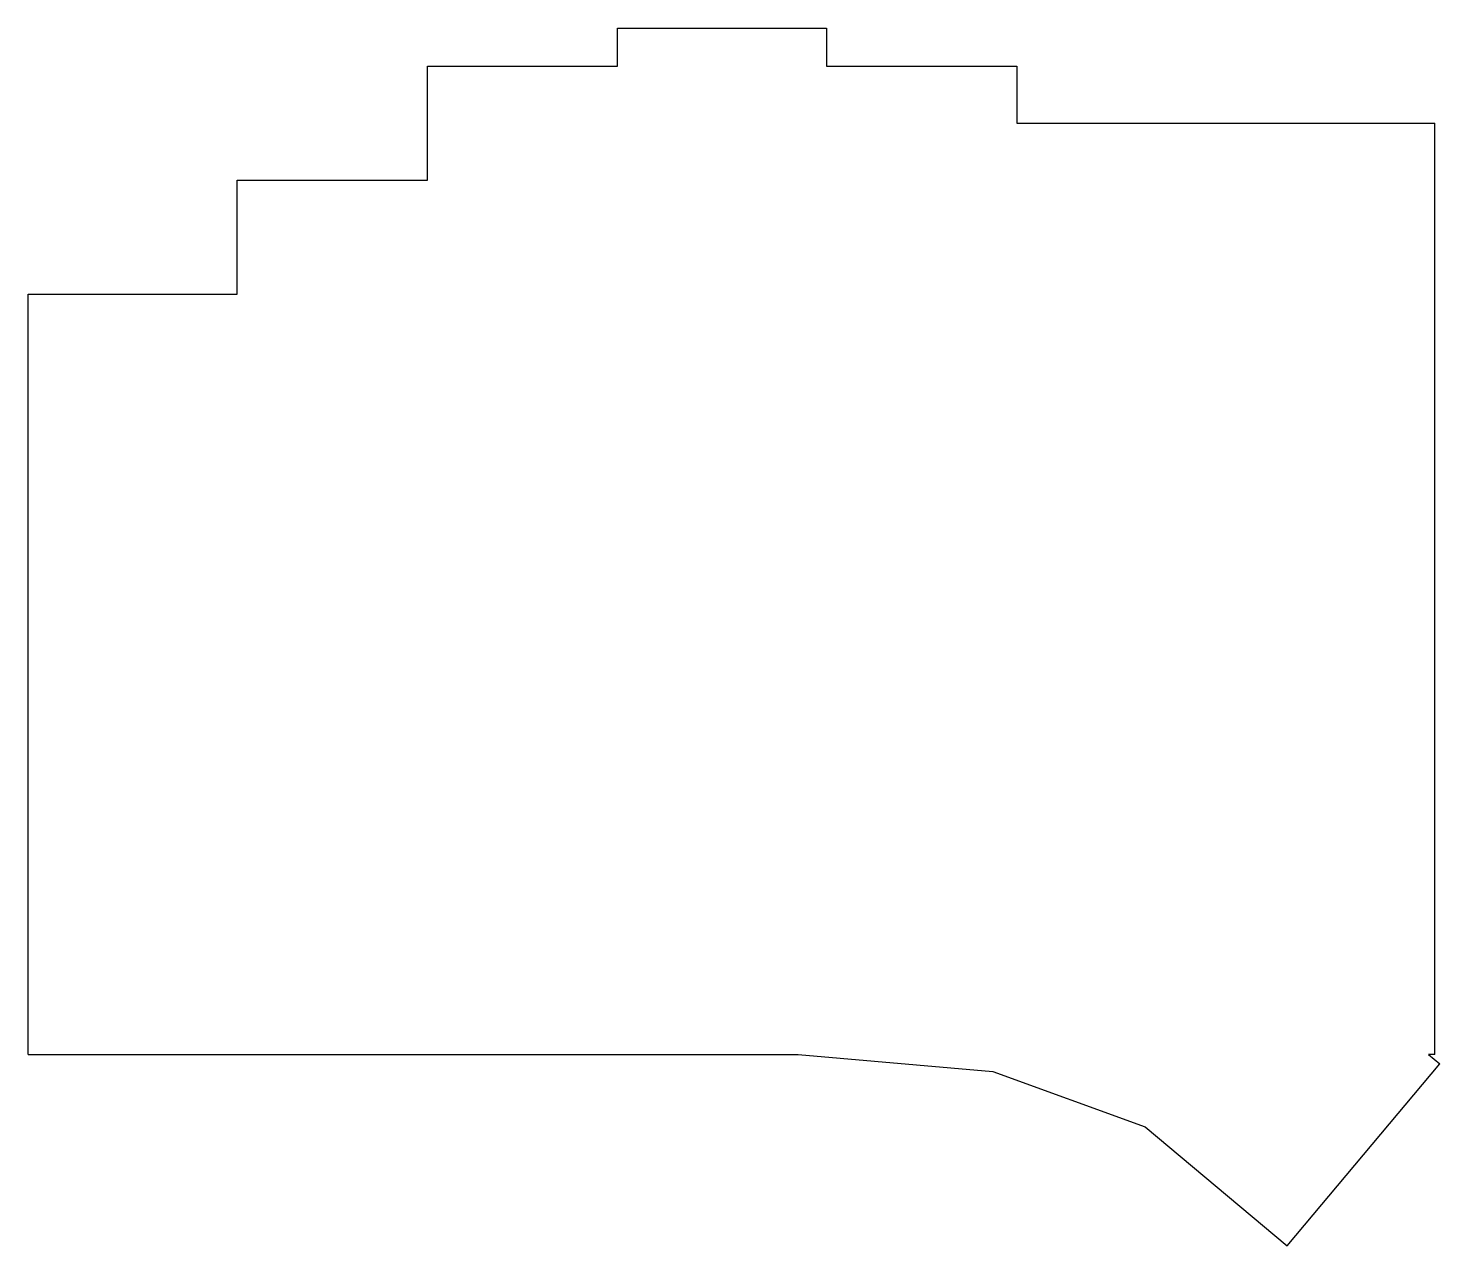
# Model space of a CAD drawing. Header units: millimetres. Extents: x 27 to 176, y -153 to -24.
import ezdxf

# ---------------------------------------------------------------- set-up
doc = ezdxf.new("R2010")
doc.units = ezdxf.units.MM

msp = doc.modelspace()

# ---------------------------------------------------------------- linework, layer by layer
for p, q in [((89, -24.5), (111, -24.5)), ((89, -28.5), (89, -24.5)), ((111, -24.5), (111, -28.5)), ((69, -28.5), (89, -28.5)), ((69, -40.5), (69, -28.5)), ((111, -28.5), (131, -28.5)), ((131, -28.5), (131, -34.5)), ((131, -34.5), (175, -34.5)), ((175, -132.5), (175, -34.5)), ((49, -40.5), (69, -40.5)), ((49, -52.5), (49, -40.5)), ((27, -132.5), (27, -52.5)), ((27, -52.5), (49, -52.5)), ((27, -132.5), (108.02, -132.5)), ((108.02, -132.5), (128.48, -134.29)), ((159.44, -152.65), (175.51, -133.49)), ((175, -132.5), (174.33, -132.5)), ((174.33, -132.5), (175.51, -133.49)), ((128.48, -134.29), (144.53, -140.13)), ((144.53, -140.13), (159.44, -152.65))]:
    msp.add_line(p, q)

doc.saveas('drawing.dxf')
